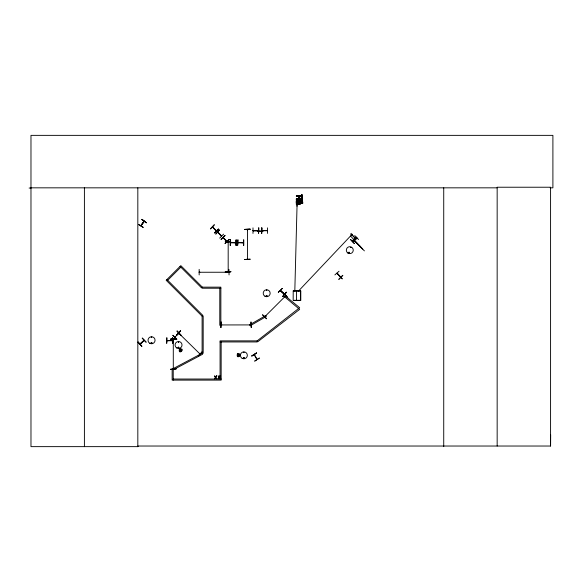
<?xml version="1.0" encoding="UTF-8"?>
<svg xmlns="http://www.w3.org/2000/svg" width="582" height="582" viewBox="0 0 582 582"><rect width="100%" height="100%" fill="white"/><g stroke="black" fill="none" stroke-linecap="round" stroke-linejoin="round"><path stroke-width="0.87" d="M550.179 187.833L552.9 187.833L552.9 135.359L30.977 135.359L30.977 446.641L137.905 446.641L137.832 446.03L550.579 446.03L550.659 434.776M296.318 199.029L296.369 199.83L301.258 199.444L301.76 199.837C303.004 196.891 297.62 200.062 296.318 199.029C298.581 198.935 296.151 202.26 296.449 199.153L297.293 199.131M296.835 203.227L296.333 203.053L296.835 203.227L296.966 198.724M296.856 199.801L296.9 198.731M301.767 199.255L296.376 198.724L296.333 203.227L301.774 203.227L301.272 203.227L301.352 198.753M301.774 203.227L301.811 199.83M301.818 199.611L301.92 198.942M294.812 290.985L297.031 206.123L297.489 205.65M354.664 239.173L354.227 239.449L354.562 239.799M280.764 290.956L280.575 290.389M284.242 293.794L284.431 294.332L280.415 290.651M284.525 294.136L280.539 290.425M178.667 333.035L179.205 333.202M199.51 353.521L199.91 353.907L178.674 333.108L179.183 333.224M215.907 230.603L216.446 230.785M217.683 232.334L221.429 236.125M218.155 232.465L217.828 232.102M221.153 235.848L221.698 235.994M226.565 241.254L227.104 241.399M227.06 241.37L223.197 237.492L223.444 238.14M173.247 339.735L173.509 339.27M173.291 368.937L173.283 368.319L173.509 368.915M228.18 242.068L228.18 271.721M247.495 258.634L247.459 259.216M151.029 342.711C152.302 344.799 151.778 340.79 151.109 343.104M151.866 342.936C150.942 341.547 151.48 344.268 151.837 342.689M178.019 347.592C179.416 345.795 178.849 349.542 178.077 347.469M178.194 347.498C178.958 348.8 178.878 346.617 178.325 347.359M243.334 357.923C244.738 356.126 244.171 359.872 243.392 357.799M243.502 357.923L244.2 357.734L243.713 358.214M266.149 295.838C267.553 294.216 266.985 297.446 266.207 295.969M266.309 295.838C267.305 294.587 266.862 297.198 266.367 295.758M340.601 277.323C328.255 263.617 351.914 289.61 337.422 273.38M144.001 221.131L143.921 221.684M180.42 351.208L180.74 350.182L179.831 349.6L179.663 350.575L180.42 351.208L181.351 350.873L181.519 349.898L180.762 349.258L179.831 349.6M180.616 350.08L180.762 349.258M238.387 356.082L238.533 355.26L237.631 355.442L238.387 356.082L239.318 355.74L239.195 354.351L237.798 354.467L237.631 355.442M238.533 355.26L238.729 354.132M173.261 339.27L173.509 339.655M173.254 368.435L173.291 368.879L173.291 339.211M228.18 242.454L228.151 242.01M227.926 271.234L227.933 271.663M247.488 259.099L247.263 258.604L247.27 259.223M349.302 252.741C348.734 251.337 348.414 253.628 349.222 252.806M350.437 247.328L351.026 247.445L350.451 247.408M280.357 290.563L284.438 294.317M200.048 353.769L199.641 353.383M212.365 227.016L216.264 230.967M212.954 227.256L212.51 226.849L216.184 230.879M264.635 316.586L265.072 316.15M174.906 337.094L175.342 336.658M178.565 333.792L178.841 333.159M340.79 277.148L340.186 276.857M139.971 344.027L140.415 343.598M254.189 354.685L256.829 359.385M151.335 337.153C151.225 338.469 152.411 336.592 151.276 337.298M266.425 290.28C267.575 289.61 266.243 291.415 266.549 290.112M243.611 352.285C244.113 353.616 244.156 351.281 243.64 352.576M299.715 198.891L300.276 198.891M141.404 225.278L140.982 225.801M143.674 221.56L144.241 221.291L141.099 225.743M180.929 351.164L180.253 349.309M237.922 355.864L238.584 354.947M349.396 252.915C349.142 250.784 347.81 253.788 349.28 252.995M172.439 340.586L166.947 340.485L167.5 340.688M199.175 272.041L199.735 272.041M253.017 230.559L253.694 230.814M258.081 230.778L258.524 230.719M261.849 230.574L267.407 230.537M221.175 324.727L221.713 324.705M230.523 242.556L236.081 242.556M235.463 242.556L236.023 242.745M237.936 242.556L238.518 242.789M242.941 242.796L243.502 242.556M296.871 199.779L296.427 199.808M296.813 199.561L301.76 199.582M264.701 316.484L265.21 316.288L264.854 316.717M265.166 316.412L264.875 316.666M174.949 337.051L179.016 333.341M140.007 343.962L144.249 340.441M143.579 340.565L143.987 340.179L140.007 343.984M144.074 340.441L140.182 344.158M141.411 225.299L140.822 225.62L144.14 221.313M143.187 227.336L138.443 224.412L143.143 227.402M144.176 221.247L141.048 225.758M143.579 340.485L143.798 340.885M199.793 272.231L199.197 272.267M199.255 272.26L228.959 272.238M267.356 230.734L261.849 230.77M221.757 324.96L221.189 324.952M221.291 324.945L250.951 324.916M243.502 242.81L238.053 242.527M179.954 350.99L180.485 350.357M180.689 350.117L181.228 349.476M238.656 354.984L239.195 354.351M278.334 292.302L282.328 288.425M282.299 288.396L278.312 292.288M282.67 296.34L286.453 292.266M298.551 291L351.528 234.939M180.471 330.772L176.797 334.963L180.449 330.758M176.746 334.905L180.646 330.94M201.939 351.87L198.258 356.046M262.511 314.92L266.483 318.812M285.304 295.925L285.697 295.532M285.442 296.063L285.573 295.569M214.205 224.754L210.473 228.886M210.451 228.857L214.351 224.899M214.46 232.873L218.395 228.937M214.605 233.018L218.563 229.104M167.711 280.284L180.82 267.167M221.451 236.103L217.857 232.153M223.597 234.139L219.705 238.118M224.863 235.404L221.131 239.537L224.841 235.383M221.102 239.508L225.052 235.594M229.213 239.755L225.059 243.472L229.192 239.733M225.118 243.523L229.024 239.566M299.774 198.775L299.657 199.277M172.789 335.414L176.739 339.328M264.817 316.681L285.798 295.736M293.212 290.935L300.698 290.956L293.212 290.935L293.168 300.392L296.449 300.414L300.698 300.363L300.698 290.956M144.161 340.361L140.335 344.275L144.205 340.405M145.973 342.252L142.183 338.186M143.914 221.211L140.829 225.692M350.429 234.277L351.441 233.324M351.273 235.172L352.285 234.219M354.722 235.557L358.599 239.544M355.078 237.958L351.666 234.808M352.168 240.948L356.206 237.129M352.379 241.174L356.366 237.296M352.801 241.625L356.846 237.805L352.859 241.683M353.012 241.85L357.042 238.009M354.278 243.632L350.473 239.573M360.2 246.521L353.776 240.046L364.412 250.886M361.757 248.078L350.604 236.11M362.71 249.089L359.691 246.011M334.876 274.9L339.051 271.227M247.466 229.999L247.459 229.439M251.817 355.944L256.611 353.136M254.756 361.044L259.434 358.017L254.77 361.066M296.507 205.679L297.031 206.123M298.071 198.753L298.071 199.255M178.638 342.405L178.638 341.816L178.485 342.376M179.663 350.575L180.442 350.291M180.74 350.182L181.519 349.898M238.707 355.049L239.486 354.765M299.956 204.391L299.89 203.504L300.807 203.227L300.799 201.721L299.89 201.088L298.188 201.11L297.271 201.765L297.278 203.271L298.188 203.525L298.13 204.413L299.956 204.391L299.956 203.533L301.716 203.213L301.716 201.066M298.071 198.695L298.028 199.233M253.134 230.53L258.466 230.494M258.466 230.778L253.075 230.756L258.583 230.778M231.025 242.803C228.762 241.814 244.324 243.458 230.523 242.745M243.385 242.803L237.936 242.745M250.449 324.669L250.951 324.727M284.372 294.281L280.408 290.571M178.841 332.933L179.256 333.297M212.612 226.907L216.38 230.683M301.541 195.763L301.469 194.81L302.102 194.774L302.174 195.727M302.16 195.225L301.469 194.81M302.545 200.63L302.56 201.459L301.927 201.496L301.913 200.666L302.545 200.63L302.742 203.176L302.109 203.213L301.745 199.662M301.934 202.063L302.567 202.049L302.742 203.176M301.949 202.914L302.575 202.878M254.327 354.54L257.12 359.334M166.874 337.829L166.707 343.395L166.801 337.829M172.439 337.706L172.628 343.271M172.49 340.39L171.923 340.717M172.418 340.375L166.954 340.732L172.505 340.71M296.864 200.375L301.149 200.266M296.907 200.397L301.105 200.346L301.774 201.117M298.188 203.584L296.303 203.344L296.296 201.125L296.864 200.499M299.956 204.34L298.13 204.413M253.003 227.875L252.995 233.44M244.585 229.381L250.144 229.344M267.429 233.418L267.473 227.853M225.27 241.69L230.836 241.937L225.27 241.93M199.16 269.357L199.16 274.922M228.944 269.357L229.053 274.922M225.27 271.83L230.836 271.794M228.399 272.049L228.959 272.041M250.937 322.042L251.257 327.601M250.9 324.923L250.449 324.952M251.279 327.601L251.017 322.042M170.599 339.095L176.164 339.059M29.1 188.051L30.977 188.044M30.977 187.833L497.159 187.833M296.333 195.981L301.898 195.981M296.369 198.753L301.818 199.029M296.449 198.884L301.767 199M301.774 203.053L301.272 203.227M236.081 239.871L236.081 245.429M243.502 239.871L243.574 245.429M237.994 242.556L243.385 242.498M220.862 288.221L202.325 288.221L202.325 287.144L180.82 265.639L166.183 280.284L202.107 316.201L202.107 353.281L202.609 354.242L173.501 369.679L172.992 368.726L202.107 353.281L203.183 353.281L203.183 316.201L202.107 316.201L202.871 315.437L166.947 279.513M220.076 341.947L257.157 341.947L257.157 340.87L299.65 307.682L285.282 295.962L284.598 296.798L299.628 309.377L257.819 341.721L257.157 340.87L220.076 340.87L220.076 379.035M173.232 379.035L221.153 379.035M294.048 300.348L300.698 300.363M237.587 354.933L238.402 355.078M238.715 355.129L239.529 355.275M179.62 350.066L180.435 350.204M180.747 350.262L181.562 350.408M301.331 199.801L301.323 199.197M300.159 198.775L300.276 199.277M226.835 241.53L223.066 237.682L226.915 241.617M141.826 219.567L146.409 222.71M237.798 354.467L238.438 355.005M238.678 355.209L239.318 355.74M180.711 350.335L181.351 350.873M262.671 314.76L266.629 318.667M217.799 232.131L221.626 235.921M180.056 266.403L201.561 287.908L202.325 287.144L220.862 287.144L220.862 325.302L219.785 325.302L219.785 288.221M176.993 331.209L180.929 335.145M172.949 335.254L176.884 339.182M142.328 338.04L146.177 342.056M138.058 342.143L141.906 346.159M351.899 234.59L355.966 239.013M354.911 238.118L355.857 239.115M354.627 239.049L355.049 239.5M354.453 239.209L354.882 239.66M354.343 239.318L354.765 239.769M354.176 239.478L354.598 239.922M350.626 239.435L354.445 243.472M298.915 202.565L300.567 203.307L299.41 202.391L300.632 201.452L299.046 202.223L297.46 201.459L298.661 202.405L297.518 203.344L298.944 202.558M238.22 354.176L238.504 354.955M238.613 355.253L238.896 356.031M247.212 229.941L247.459 229.497L247.459 259.157L247.459 258.655M302.56 201.459L302.334 199.08M302.567 202.049L302.131 195.952M301.927 201.496L301.832 200.674M301.774 200.55L301.665 198.549M301.913 200.666L302.109 203.213M301.672 199.299L301.592 197.96M302.225 197.924L302.262 198.6M301.556 197.283L301.629 197.967M302.233 197.356L302.102 194.81M301.527 196.621L301.6 197.393M301.498 195.988L301.578 196.825M301.483 195.385L301.556 196.28M172.723 337.706L172.839 343.264M261.755 227.889L261.827 233.455M258.845 227.838L258.597 233.404L258.641 227.838M550.579 446.03L550.579 187.229L497.159 187.229L497.159 446.03M443.731 187.833L443.731 446.641M300.654 291L300.654 300.414M299.73 196.061L299.708 200.826M298.806 196.061L298.726 200.826M298.501 196.061L298.522 200.826M296.449 291L296.449 300.414M243.785 239.871L243.785 245.429M230.443 239.871L230.443 245.429M221.153 341.947L221.153 380.111L172.148 380.111L172.148 369.177L173.232 369.177L173.232 380.111M137.825 187.833L137.825 446.641M84.405 187.833L84.405 446.641M296.311 204.66L297.686 204.689L296.311 204.66M216.366 375.87L215.653 377.027L214.503 375.87L215.405 377.34L214.474 378.809L215.624 377.631L216.788 378.809L215.871 377.318L216.788 375.87L216.366 375.87M219.974 375.87L219.261 377.027L218.112 375.87L219.014 377.34L218.083 378.809L219.232 377.631L220.396 378.809L219.479 377.318L220.396 375.87L219.974 375.87M141.979 219.341L146.366 222.775L141.979 219.341M286.402 292.215L282.837 296.493L286.402 292.215M284.001 293.423L287.741 297.555L283.987 293.444M219.45 229.992L215.718 234.131L219.436 229.977M177.161 331.042L180.871 335.196L177.161 331.042M179.401 348.953C177.816 356.119 186.691 347.912 179.401 348.953M237.369 353.827C235.783 360.986 244.658 352.787 237.369 353.827M138.109 342.085L141.739 346.319L138.109 342.085M342.783 275.351L338.862 279.309L342.783 275.351M265.727 315.56L249.671 324.829L250.209 325.767L266.265 316.499L265.727 315.56M256.495 352.932L251.831 355.98L256.495 352.932M299.89 201.736L298.188 201.75L298.188 203.256L299.89 203.234L299.89 201.736M299.585 203.911L298.493 204.195L299.585 203.911M261.827 227.889L261.558 233.455L261.827 227.889M250.144 229.112L244.585 229.453L250.144 229.112M250.144 259.201L244.585 259.543L250.144 259.201M230.836 271.714L225.27 272.063L230.836 271.714M221.153 322.042L220.905 327.608L221.153 322.042M176.164 338.855L170.599 339.168L176.164 338.826M176.164 368.915L170.606 369.264L176.164 368.915M301.898 195.748L296.333 196.061L301.898 195.748M262.94 231.134L257.462 231.134L262.94 231.192M230.523 239.871L230.239 245.429L230.479 239.871M237.936 239.871L237.652 245.429L237.9 239.871M299.461 200.826L299.504 196.061L299.424 200.826M236.161 245.429L236.161 239.871L236.117 245.429M149.785 343.3A3.521 3.521 0 0 0 155.067 340.252A3.521 3.521 0 0 0 149.785 337.204A3.521 3.521 0 0 0 149.785 343.3M242.141 358.337A3.477 3.477 0 0 0 247.35 355.326A3.477 3.477 0 0 0 242.141 352.314A3.477 3.477 0 0 0 242.141 358.337M347.854 253.046A3.477 3.477 0 0 0 353.259 250.398A3.477 3.477 0 0 0 348.262 247.037A3.477 3.477 0 0 0 347.854 253.046M176.819 348.007A3.477 3.477 0 0 0 182.035 344.995A3.477 3.477 0 0 0 176.819 341.983A3.477 3.477 0 0 0 176.819 348.007M264.948 296.253A3.477 3.477 0 0 0 270.164 293.241A3.477 3.477 0 0 0 264.948 290.229A3.477 3.477 0 0 0 264.948 296.253"/></g></svg>
